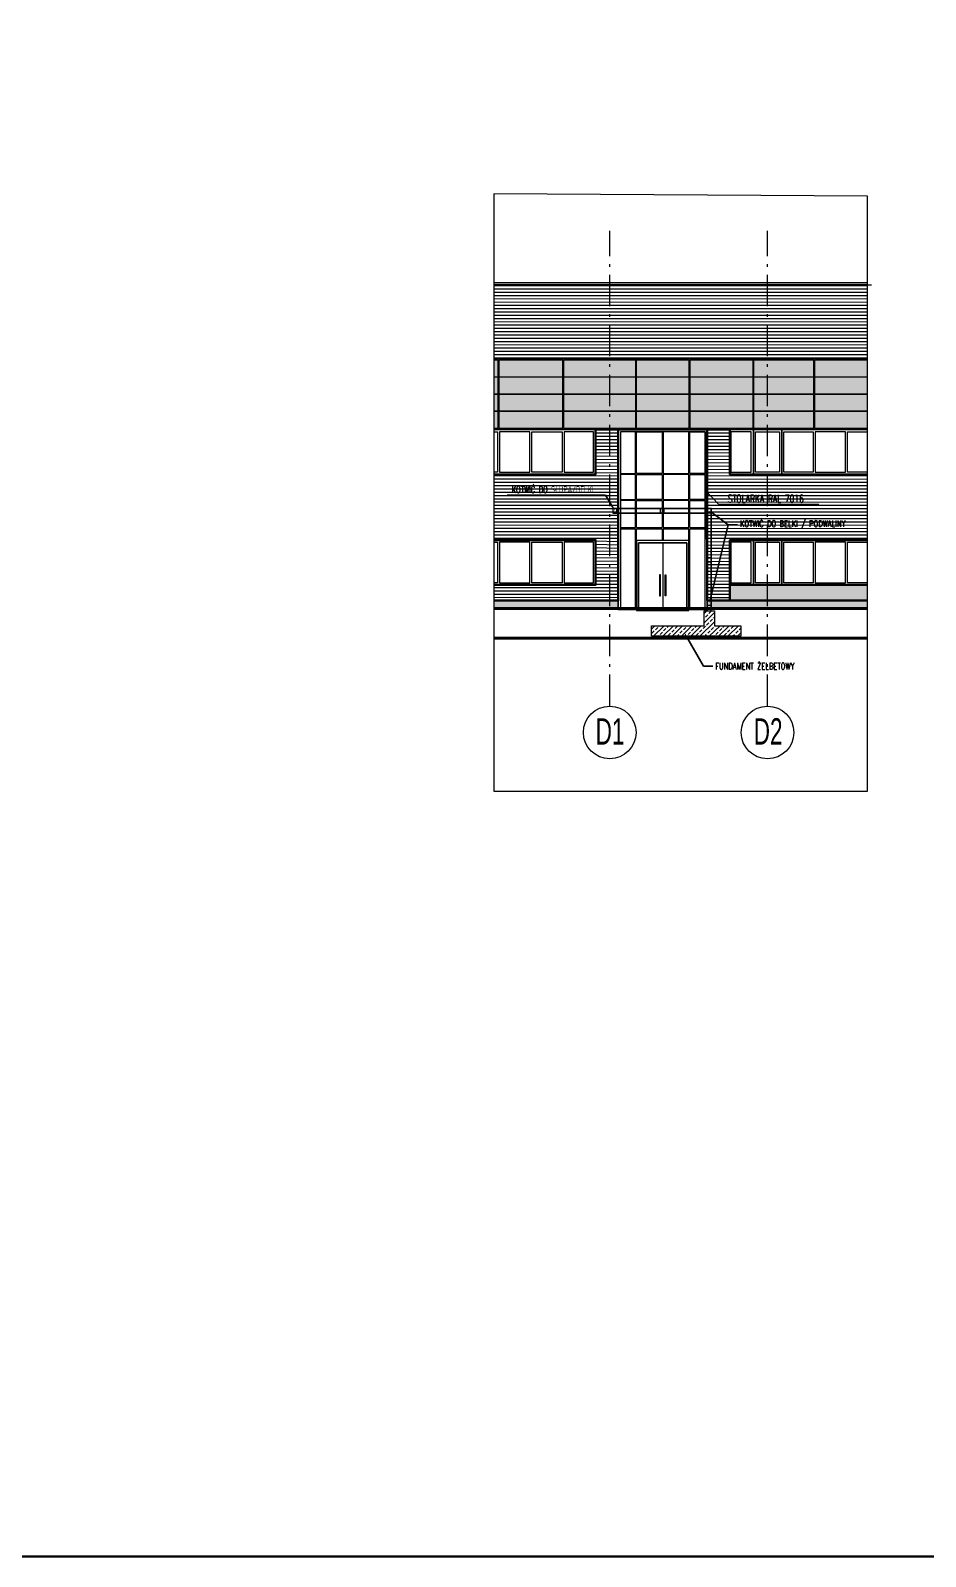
# Model space of a CAD drawing. Extents: x 6529560 to 6558080, y 5579316 to 5588131.
# Drawn here: x 6543986.8 to 6544020.8, y 5579440.5 to 5579498.5 of the extents above; entities that cross this region are included whole.
import ezdxf
from ezdxf import colors
from ezdxf.entities.mleader import LeaderData, LeaderLine
from ezdxf.math import Vec2, Vec3
from ezdxf.xclip import XClip

# ---------------------------------------------------------------- set-up
doc = ezdxf.new("R2010")
doc.units = 0
doc.header["$MEASUREMENT"] = 0
doc.header["$XCLIPFRAME"] = 2
doc.linetypes.add('ACAD_ISO10W100', pattern=[18, 12, -3, 0, -3])
doc.linetypes.add('GR_SOLID', pattern=[0])
doc.layers.get('0').update_dxf_attribs({"color": 2, "linetype": 'CONTINUOUS', "lineweight": 5})
doc.layers.add('ARCH_BLACHA_7016', color=251, linetype='CONTINUOUS', lineweight=0, true_color=0x545454)
for name, color, linetype, lineweight in [('arch_drzwi i okna', 4, 'CONTINUOUS', 15), ('arch_linie widokowe', 4, 'CONTINUOUS', 13), ('arch_osie', 181, 'CONTINUOUS', 5), ('arch_powierzchnia', 6, 'CONTINUOUS', 35), ('arch_sciany murowane wewnetrzne', 20, 'CONTINUOUS', 25), ('arch_sciany_ocieplenie', 253, 'CONTINUOUS', 15), ('arch_wymiary', 2, 'CONTINUOUS', 13), ('GESCHOSS_N8', 4, 'GR_SOLID', 18), ('RASTER_1_N9', 7, 'GR_SOLID', 18), ('STRICHART_0_N4', 4, 'GR_SOLID', 50), ('TEXT_N2', 7, 'GR_SOLID', 25)]:
    doc.layers.add(name, color=color, linetype=linetype, lineweight=lineweight)
doc.layers.add('arch_osie opisy', color=1, linetype='CONTINUOUS')
doc.styles.add('GR_STANDARD', font='simplex.shx')
doc.styles.get("Standard").update_dxf_attribs({"font": 'arial.ttf', "width": 0.75})
doc.styles.add('styl1', font='romans.shx', dxfattribs={"width": 0.75})
pattern_1 = [(0, (-6544016.868935457, -5579535.087362375), (0, 0.125), [])]

# ---------------------------------------------------------------- blocks, each defined once
blk = doc.blocks.new('1')
at = {"layer": 'arch_linie widokowe', "color": 7, "linetype": 'Continuous'}
for p, q in [((359864.4333087262, -185502.7863707749), (469264.4333087178, -185502.7863707749)), ((438044.4325181255, -188202.7863707747), (359864.4333087243, -188202.7863707748))]:
    blk.add_line(p, q, dxfattribs=at)
for points in [[(434324.4325171699, -185562.8116533952), (432034.4303685305, -185562.8116533952), (432034.4303685305, -186192.80315216), (434324.4325171699, -186192.80315216)], [(436784.4322325345, -185562.8116533952), (434344.6201370777, -185562.8116533952), (434344.6201370777, -186192.80315216), (436784.4322325345, -186192.80315216)], [(439554.4270326979, -185562.8116533952), (436804.4321890157, -185562.8116533952), (436804.4321890157, -186192.80315216), (439554.4270326979, -186192.80315216)], [(441584.4272644799, -185562.8116533952), (439574.427471119, -185562.8116533952), (439574.427471119, -186192.80315216), (441584.4272644799, -186192.80315216)], [(444014.4329879712, -185562.8116533952), (441604.4277188787, -185562.8116533952), (441604.4277188787, -186192.80315216), (444014.4329879712, -186192.80315216)], [(446324.9920215523, -185562.8116533952), (444034.9898729212, -185562.8116533952), (444034.9898729212, -186192.80315216), (446324.9920215523, -186192.80315216)], [(448784.8041170184, -185562.8116533952), (446344.9920215616, -185562.8116533952), (446344.9920215616, -186192.80315216), (448784.8041170184, -186192.80315216)], [(434324.4325171699, -186212.80315216), (432034.4303685305, -186212.80315216), (432034.4303685305, -186842.7946509249), (434324.4325171699, -186842.7946509249)], [(436784.4322325345, -186212.80315216), (434344.6201370777, -186212.80315216), (434344.6201370777, -186842.7946509249), (436784.4322325345, -186842.7946509249)], [(439554.4270326979, -186212.80315216), (436804.4321890157, -186212.80315216), (436804.4321890157, -186842.7946509249), (439554.4270326979, -186842.7946509249)], [(441584.4272644799, -186212.80315216), (439574.427471119, -186212.80315216), (439574.427471119, -186842.7946509249), (441584.4272644799, -186842.7946509249)], [(444014.4329879712, -186212.80315216), (441604.4277188787, -186212.80315216), (441604.4277188787, -186842.7946509249), (444014.4329879712, -186842.7946509249)], [(446324.9920215523, -186212.80315216), (444034.9898729212, -186212.80315216), (444034.9898729212, -186842.7946509249), (446324.9920215523, -186842.7946509249)], [(448784.8041170184, -186212.80315216), (446344.9920215616, -186212.80315216), (446344.9920215616, -186842.7946509249), (448784.8041170184, -186842.7946509249)], [(434324.4325171699, -186862.7862475061), (432034.4303685305, -186862.7862475061), (432034.4303685305, -187492.7777462709), (434324.4325171699, -187492.7777462709)], [(436784.4322325345, -186862.7862475061), (434344.6201370777, -186862.7862475061), (434344.6201370777, -187492.7777462709), (436784.4322325345, -187492.7777462709)], [(439554.4270326979, -186862.7862475061), (436804.4321890157, -186862.7862475061), (436804.4321890157, -187492.7777462709), (439554.4270326979, -187492.7777462709)], [(441584.4272644799, -186862.7862475061), (439574.427471119, -186862.7862475061), (439574.427471119, -187492.7777462709), (441584.4272644799, -187492.7777462709)], [(444014.4329879712, -186862.7862475061), (441604.4277188787, -186862.7862475061), (441604.4277188787, -187492.7777462709), (444014.4329879712, -187492.7777462709)], [(446324.9920215523, -186862.7862475061), (444034.9898729212, -186862.7862475061), (444034.9898729212, -187492.7777462709), (446324.9920215523, -187492.7777462709)], [(448784.8041170184, -186862.7862475061), (446344.9920215616, -186862.7862475061), (446344.9920215616, -187492.7777462709), (448784.8041170184, -187492.7777462709)], [(434324.4325171699, -187512.8033426505), (432034.4303685305, -187512.8033426505), (432034.4303685305, -188142.7948414154), (434324.4325171699, -188142.7948414154)], [(436784.4322325345, -187512.8033426505), (434344.6201370777, -187512.8033426505), (434344.6201370777, -188142.7948414154), (436784.4322325345, -188142.7948414154)], [(439554.4270326979, -187512.8033426505), (436804.4321890157, -187512.8033426505), (436804.4321890157, -188142.7948414154), (439554.4270326979, -188142.7948414154)], [(441584.4272644799, -187512.8033426505), (439574.427471119, -187512.8033426505), (439574.427471119, -188142.7948414154), (441584.4272644799, -188142.7948414154)], [(444014.4329879712, -187512.8033426505), (441604.4277188787, -187512.8033426505), (441604.4277188787, -188142.7948414154), (444014.4329879712, -188142.7948414154)], [(446324.9920215523, -187512.8033426505), (444034.9898729212, -187512.8033426505), (444034.9898729212, -188142.7948414154), (446324.9920215523, -188142.7948414154)], [(448784.8041170184, -187512.8033426505), (446344.9920215616, -187512.8033426505), (446344.9920215616, -188142.7948414154), (448784.8041170184, -188142.7948414154)]]:
    blk.add_lwpolyline(points, close=True, dxfattribs=at)
blk = doc.blocks.new('a')
at = {"layer": 'ARCH_BLACHA_7016'}
h = blk.add_hatch(dxfattribs=at)
h.set_pattern_fill('LINE', color=256)
h.set_pattern_definition(pattern_1)
h.paths.add_polyline_path([(-66.46001095883548, -2.051912799477577), (42.45998395141214, -2.051912799477577), (42.45998395141214, -4.851902700029313), (-66.46001095883548, -4.851902700029313)])
h = blk.add_hatch(dxfattribs=at)
h.set_pattern_fill('LINE', color=256)
h.set_pattern_definition(pattern_1)
h.paths.add_polyline_path([(-66.46000286471099, -8.051894924603403), (-66.46000286471099, -9.251910789869726), (-35.45999506674707, -9.25190269947052), (-35.4599950639531, -7.550595017150044), (-42.54000226873904, -7.552002473734319), (-42.54000226873904, -8.051870381459594)])
h.paths.add_polyline_path([(-31.80999554600567, -7.551898854784667), (-35.45999458990991, -7.551897402852773), (-35.45999458990991, -11.75189416203648), (-12.54000071249902, -11.75189322791993), (-12.54000071249902, -13.45189322717488), (-31.80999736767262, -13.45189442485571), (-31.80999746359885, -11.75189437810331), (-33.46999664977193, -11.75189437810331), (-33.4699965538457, -14.05191279761493), (-7.730000277981162, -14.05191279761493), (-7.730000277981162, -13.45189442578703), (-9.039996584877372, -13.45189442578703), (-9.039996584877372, -11.75189191196114), (11.45999932754785, -11.75189694017172), (11.45999932754785, -13.45191229321062), (-6.539998605847358, -13.45191229321062), (-6.539998605847358, -14.05191279761493), (12.32403834164143, -14.05191280599683), (12.32403834164143, -7.550792356021702), (11.45999936666339, -7.551897437311708), (11.45999909006059, -7.551899090409278), (11.45999932754785, -9.251912293024361), (-9.039998406544328, -9.251912293024361), (-9.039998406544328, -7.551899193786084), (-12.54000071249902, -7.551897328346967), (-12.54000071249902, -8.051894325762987), (-31.80999736767262, -8.051895523443818)])
h = blk.add_hatch(dxfattribs=at)
h.set_pattern_fill('LINE', color=256)
h.set_pattern_definition([(0, (-6544201.851111024, -5579535.087362375), (0, 0.125), [])])
h.paths.add_polyline_path([(16.56998849008232, -7.550579170696437), (16.56998849660158, -7.550594402477145), (16.56998848449439, -9.251912293024361), (41.46000109426677, -9.251912293024361), (41.46000109426677, -11.75189442560077), (16.56998847890645, -11.75189442560077), (16.56998847238719, -14.05191280785948), (15.70998944249004, -14.05191280785948), (15.70998950116336, -7.550556401722133)])
h = blk.add_hatch(color=256, dxfattribs=at)
h.dxf.hatch_style = 1
h.paths.add_polyline_path([(41.46000109426677, -13.45191229321062), (16.56998847890645, -13.45191229134798), (16.56998847890645, -14.05191280599683), (41.46000109426677, -14.05191280785948)])
at = {"layer": 'arch_sciany_ocieplenie'}
h = blk.add_hatch(color=256, dxfattribs=at)
h.dxf.hatch_style = 1
h.paths.add_polyline_path([(-66.46000031288713, -1.951912798918783), (42.45999459736049, -1.951912798918783), (42.45999459736049, -2.051912798546254), (-66.46000031288713, -2.051912798546254)])
at = {"layer": 'GESCHOSS_N8', "true_color": 0xc4c4c4}
h = blk.add_hatch(color=9, dxfattribs=at)
h.dxf.hatch_style = 1
h.paths.add_polyline_path([(41.46000109426677, -14.25189682189375), (42.7000001464039, -14.25189682189375), (42.70000014547258, -4.851902700029313), (-66.69999985489994, -4.851902700029313), (-66.69999985489994, -7.551898260600864), (11.45999936666339, -7.555641219951212), (11.4599992884323, -7.550683043897151), (12.32403834164143, -7.550682832486927), (12.32403834164143, -7.556231589987874), (15.70998944249004, -7.556821960024535), (15.70998944249004, -7.552037354558706), (16.56998847890645, -7.552037354558706), (16.56999108567834, -7.558002700097858), (41.46000109426677, -7.551898259669542)])
at = {"layer": 'GESCHOSS_N8'}
h = blk.add_hatch(color=253, dxfattribs=at)
h.dxf.hatch_style = 1
h.paths.add_polyline_path([(-33.41500150412321, -14.05191279761493), (-7.730000126175582, -14.0519127016887), (-7.730000126175582, -14.35191270150244), (-33.41500150412321, -14.35191279742866)])
h.paths.add_polyline_path([(-6.539998605847358, -14.35133142583072), (12.32403834164143, -14.35191280581057), (12.32403834164143, -14.05191280599683), (-6.539998605847358, -14.05133142601698)])
h.paths.add_polyline_path([(15.70998944249004, -14.05191280785948), (41.46000109426677, -14.05191280785948), (41.46000109426677, -14.35191279742866), (15.70998944249004, -14.35191279742866)])
at = {"layer": 'arch_drzwi i okna', "color": 7, "elevation": -9.519877243e-07}
for points in [[(11.45999932754785, -7.551912293769419), (6.539999327622354, -7.551912293769419), (6.539999327622354, -9.251912293024361), (11.45999932754785, -9.251912293024361)], [(7.729999328032135, -9.171912292949855), (6.619999379850924, -9.171912292949855), (6.619999379850924, -7.631912293843924), (7.729999328032135, -7.631912293843924)], [(8.959999379701912, -7.631912293843924), (7.809999328106641, -7.631912293843924), (7.809999328106641, -9.171912292949855), (8.959999379701912, -9.171912292949855)], [(10.18999932799488, -9.171912280842662), (9.039999379776418, -9.171912280842662), (9.039999379776418, -7.631912293843924), (10.18999932799488, -7.631912293843924)], [(11.37999937962741, -7.631912293843924), (10.26999932806939, -7.631912293843924), (10.26999932806939, -9.171912292949855), (11.37999937962741, -9.171912292949855)], [(12.32403834164143, -14.39191281143576), (15.70998944249004, -14.39191281143576), (15.70998944249004, -7.551897061988711), (12.32403834164143, -7.551897061988711)], [(12.4040630152449, -9.213604084216058), (12.98001883458346, -9.213604050688446), (12.97999416664243, -7.63189703784883), (12.40403834730386, -7.631897071376442)], [(13.019994167611, -7.631897058337926), (13.99499416816979, -7.631897058337926), (13.99501883517951, -9.21360406745225), (13.02001883462071, -9.21360406745225)], [(14.03501883521676, -9.21360406745225), (15.01001883484423, -9.21360406745225), (15.00999416690319, -7.631897057406604), (14.03499416727572, -7.631897057406604)], [(15.04999416694045, -7.631897058337926), (15.62998944334686, -7.631897058337926), (15.63001411128789, -9.21360406745225), (15.05001883488148, -9.21360406745225)], [(17.45999961346388, -7.551912293769419), (16.56998849660158, -7.550594402477145), (16.56998847890645, -9.251912293024361), (17.45999961346388, -9.251912293024361)], [(17.37999966554343, -7.631912293843924), (16.60999865736812, -7.631912293843924), (16.60999865736812, -9.171912292949855), (17.37999966554343, -9.171912292949855)], [(18.5399994822219, -7.55191228352487), (17.45999961346388, -7.55191228352487), (17.45999961346388, -9.251912282779813), (18.5399994822219, -9.251912282779813)], [(18.45999948214739, -9.171800698153675), (17.53999966569245, -9.171800698153675), (17.53999966569245, -7.631912283599376), (18.45999948214739, -7.631912283599376)], [(23.4599994821474, -7.55191228352487), (18.5399994822219, -7.55191228352487), (18.5399994822219, -9.251912282779813), (23.4599994821474, -9.251912282779813)], [(19.72999948263168, -9.171912282705307), (18.61999953445047, -9.171912282705307), (18.61999953445047, -7.631912283599376), (19.72999948263168, -7.631912283599376)], [(20.95999953430146, -7.631912283599376), (19.80999948270619, -7.631912283599376), (19.80999948270619, -9.171912282705307), (20.95999953430146, -9.171912282705307)], [(22.18999948259443, -9.171912270598114), (21.03999953437597, -9.171912270598114), (21.03999953437597, -7.631912283599376), (22.18999948259443, -7.631912283599376)], [(12.404038336128, -10.21191276796162), (12.97999415546655, -10.21191273443401), (12.98001883458346, -9.253604050725698), (12.4040630152449, -9.253604084253311)], [(13.02001883462071, -9.253604067489505), (13.99501883517951, -9.253604067489505), (13.9949941560626, -10.21191275119781), (13.01999415550381, -10.21191275119781)], [(14.03499415609985, -10.21191275119781), (15.00999415572733, -10.21191275119781), (15.01001883484423, -9.253604067489505), (14.03501883521676, -9.253604067489505)], [(15.05001883488148, -9.253604067489505), (15.63001411128789, -9.253604067489505), (15.62998943217098, -10.21191275119781), (15.04999415576458, -10.21191275119781)], [(11.45999932754785, -11.75189442653209), (6.539999327622354, -11.75189442653209), (6.539999327622354, -13.45189442578703), (11.45999932754785, -13.45189442578703)], [(7.729999328032135, -13.37189442571252), (6.619999379850924, -13.37189442571252), (6.619999379850924, -11.83189442660659), (7.729999328032135, -11.83189442660659)], [(8.959999379701912, -11.83189442660659), (7.809999328106641, -11.83189442660659), (7.809999328106641, -13.37189442571252), (8.959999379701912, -13.37189442571252)], [(10.18999932799488, -13.37189441360533), (9.039999379776418, -13.37189441360533), (9.039999379776418, -11.83189442660659), (10.18999932799488, -11.83189442660659)], [(11.37999937962741, -11.83189442660659), (10.26999932806939, -11.83189442660659), (10.26999932806939, -13.37189442571252), (11.37999937962741, -13.37189442571252)], [(13.01999496109784, -14.43191277980804), (15.00999336969107, -14.43191277980804), (15.00999336969107, -11.77189447730779), (13.01999496109784, -11.77189447730779)], [(14.92999336961657, -14.35191277973354), (13.09999496117234, -14.35191277973354), (13.09999496117234, -11.8518944773823), (14.92999336961657, -11.8518944773823)], [(13.09999496117234, -14.35191277973354), (14.92999336961657, -14.35191277973354), (14.92999336961657, -11.8518944773823), (13.09999496117234, -11.8518944773823)], [(17.45999961905181, -11.75189442560077), (16.56998847890645, -11.75189442560077), (16.56998847890645, -13.45189442485571), (17.45999961905181, -13.45189442485571)], [(17.37999967113137, -11.83189442567527), (16.60999865736812, -11.83189442567527), (16.60999865736812, -13.3718944247812), (17.37999967113137, -13.3718944247812)], [(18.53999948780984, -11.75189441535622), (17.45999961905181, -11.75189441535622), (17.45999961905181, -13.45189441461116), (18.53999948780984, -13.45189441461116)], [(18.45999948773533, -13.37178282998502), (17.53999967128038, -13.37178282998502), (17.53999967128038, -11.83189441543072), (18.45999948773533, -11.83189441543072)], [(23.45999948773533, -11.75189441535622), (18.53999948780984, -11.75189441535622), (18.53999948780984, -13.45189441461116), (23.45999948773533, -13.45189441461116)], [(19.72999948821962, -13.37189441453665), (18.61999954003841, -13.37189441453665), (18.61999954003841, -11.83189441543072), (19.72999948821962, -11.83189441543072)], [(20.9599995398894, -11.83189441543072), (19.80999948829412, -11.83189441543072), (19.80999948829412, -13.37189441453665), (20.9599995398894, -13.37189441453665)], [(22.18999948818237, -13.37189440242946), (21.0399995399639, -13.37189440242946), (21.0399995399639, -11.83189441543072), (22.18999948818237, -11.83189441543072)]]:
    blk.add_lwpolyline(points, close=True, dxfattribs=at)
for points in [[(15.00999414548278, -14.35191277973354), (15.62998943589628, -14.35191278904676), (15.62998944614082, -7.631897057406604), (12.40403834078461, -7.631897063925862), (12.40403834544122, -14.35191279370338), (13.01999416481703, -14.35191277787089)], [(15.04999416600913, -14.31191281136125), (15.62998944241553, -14.31191281136125), (15.62998944241553, -7.631897062063217), (12.40403834171593, -7.631897062063217), (12.40403834171593, -14.31191281136125), (12.97999416291714, -14.31191281136125)], [(12.97999416384846, -11.27691279444843), (12.97999415546655, -10.25191273353994), (12.404038336128, -10.25191276706755), (12.40403834730386, -11.71189445536583)], [(13.01999416388571, -11.27691279444843), (13.01999415550381, -10.25191275030374), (13.9949941560626, -10.25191275030374), (13.9949941644445, -11.27691279444843)], [(15.00999416410923, -11.27691279444843), (15.00999415572733, -10.25191275030374), (14.03499415609985, -10.25191275030374), (14.03499416448176, -11.27691279444843)], [(15.04999416414648, -11.27691279444843), (15.04999415576458, -10.25191275030374), (15.62998943217098, -10.25191275030374), (15.62998944334686, -11.71189442183822)], [(12.4040383445099, -11.27691279444843), (12.97999416384846, -11.27691279444843)], [(12.4040383445099, -11.31691279355436), (12.97999416384846, -11.31691279355436)], [(12.97999416291714, -14.31191281136125), (12.97999416384846, -11.31691279355436)], [(13.01999416388571, -11.27691279444843), (13.9949941644445, -11.27691279444843)], [(13.01999416295439, -14.31191281136125), (13.01999416388571, -11.31691279355436)], [(13.01999416388571, -11.31691279355436), (13.9949941644445, -11.31691279355436)], [(13.9949941644445, -11.31691279355436), (13.99499416723847, -11.77189447730779)], [(14.03499416448176, -11.27691279444843), (15.00999416410923, -11.27691279444843)], [(14.03499416448176, -11.31691279355436), (14.03499416727572, -11.77189447730779)], [(14.03499416448176, -11.31691279355436), (15.00999416410923, -11.31691279355436)], [(15.00999416597187, -14.31191281136125), (15.00999416410923, -11.31691279355436)], [(15.04999416414648, -11.27691279444843), (15.62500267568976, -11.27691279444843)], [(15.04999416600913, -14.31191281136125), (15.04999416414648, -11.31691279355436)], [(15.04999416414648, -11.31691279355436), (15.62500267568976, -11.31691279355436)], [(14.01499416492879, -11.8518944773823), (14.01499416399747, -14.35191277973354)], [(13.92784614488482, -13.86772806942463), (13.92784614674747, -13.06772806961089), (13.8978461464867, -13.06772806961089), (13.89784614462405, -13.86919082980603), (13.92784614488482, -13.86919082980603)], [(14.10214218497276, -13.86772807035595), (14.10214218497276, -13.06772807054221), (14.13214218523353, -13.06772807054221), (14.13214218523353, -13.86919083073735), (14.10214218497276, -13.86919083073735)], [(15.00999342184513, -14.35191277973354), (13.01999490894377, -14.35191277973354)], [(13.09999495930969, -14.31191281136125), (14.92999336961657, -14.31191281136125)]]:
    blk.add_lwpolyline(points, dxfattribs=at)
at = {"layer": 'arch_drzwi i okna', "color": 7}
blk.add_lwpolyline([(12.12403834145516, -10.56191271357238), (12.12403834052384, -10.71191271301359), (15.70998947229236, -10.71191274560988), (15.70998944249004, -14.35191278066486), (15.85998947266489, -14.35191278066486), (15.85998947452754, -10.56191271357238)], close=True, dxfattribs=at)
at = {"layer": 'arch_linie widokowe', "color": 7, "elevation": -9.519877243e-07}
blk.add_lwpolyline([(42.45998395141214, -4.551912797614932), (42.45998395141214, -2.051912797614932), (-66.46001095883548, -2.051912799477577), (-66.46001095883548, -4.551912797614932)], dxfattribs=at)
blk.add_lwpolyline([(-66.46000031288713, -1.951912798918783), (42.45999459736049, -1.951912798918783), (42.45999459736049, -2.051912798546254), (-66.46000031288713, -2.051912798546254)], close=True, dxfattribs=at)
at = {"layer": 'arch_linie widokowe', "elevation": -9.519877243e-07}
blk.add_lwpolyline([(-66.69999985489994, -4.851902700029313), (-66.69999985489994, -7.551897062920033), (11.45999932102859, -7.55162183009088), (11.46019961126149, -7.552042861469089), (12.32423866447061, -7.552042650058865), (12.32403834164143, -7.551897061988711), (15.70998944249004, -7.550754647701978), (15.70998944342136, -7.550556401722133), (16.56998847983777, -7.550556401722133), (16.56998847238719, -7.550579170696437), (41.45997039787471, -7.551897061988711), (41.46000109426677, -14.35191279556602), (42.70000014454126, -14.35191619675606), (42.70000014454126, -4.851906100288033)], close=True, dxfattribs=at)
at = {"layer": 'arch_linie widokowe', "color": 7, "lineweight": 30, "elevation": -9.519877243e-07}
blk.add_lwpolyline([(12.32403834164143, -14.05188617669046), (12.32403834164143, -7.550792356021702), (15.70998944249004, -7.551897061988711), (15.70970570389181, -14.05193964857608)], dxfattribs=at)
at = {"layer": 'arch_osie', "linetype": 'ACAD_ISO10W100', "ltscale": 0.1, "extrusion": (-4.9483178e-09, -8.0265e-10, 1)}
for points in [[(11.99999852478504, -18.06299690157175), (12.00000032875687, 5.988404155e-07)], [(17.99999836273491, -18.06299750041216), (18.00000016670674, 0)]]:
    blk.add_lwpolyline(points, dxfattribs=at)
at = {"layer": 'arch_osie'}
for centre in [(11.99999107420444, -19.06300685275346, 8.970769398e-07), (17.99999107606709, -19.0630068546161, 8.970769398e-07)]:
    blk.add_circle(centre, 0.9999999999999996, dxfattribs=at)
at = {"layer": 'arch_powierzchnia', "elevation": -9.519877243e-07}
blk.add_lwpolyline([(-33.4699965538457, -14.05191279761493), (-7.730000277981162, -14.05191279761493), (-7.730000277981162, -13.45189442578703), (-9.039996584877372, -13.45189442578703), (-9.039996584877372, -11.75189191196114), (11.45999932754785, -11.75189694017172), (11.45999932754785, -13.45191229321062), (-6.539998605847358, -13.45191229321062), (-6.539998605847358, -14.05191279761493), (12.32403834164143, -14.05191280599683), (12.32403834164143, -7.550792356021702), (11.45999936666339, -7.551897437311708), (11.45999909006059, -7.551899090409278), (11.45999932754785, -9.251912293024361), (-9.039998406544328, -9.251912293024361), (-9.039998406544328, -7.551899193786084), (-12.54000071249902, -7.551897328346967)], dxfattribs=at)
for points in [[(16.56998849008232, -7.550579170696437), (16.56998849660158, -7.550594402477145), (16.56998848449439, -9.251912293024361), (41.46000109426677, -9.251912293024361), (41.46000109426677, -11.75189442560077), (16.56998847890645, -11.75189442560077), (16.56998847890645, -14.05191280785948), (16.56998847238719, -14.05191280785948), (15.70998944249004, -14.05191280785948), (15.70998950116336, -7.550556401722133)], [(41.46000109426677, -13.45191229321062), (16.56998847890645, -13.45191229134798), (16.56998847890645, -14.05191280599683), (41.46000109426677, -14.05191280785948)]]:
    blk.add_lwpolyline(points, close=True, dxfattribs=at)
at = {"layer": 'arch_sciany murowane wewnetrzne', "elevation": -9.519877243e-07}
for points in [[(-66.46001095883548, -2.051912799477577), (42.45998395141214, -2.051912799477577), (42.45998395141214, -4.851902700029313), (-66.46001095883548, -4.851902700029313)], [(-9.039998406544328, -9.251912293024361), (11.45999932754785, -9.251912293024361), (11.45999932754785, -7.551912304013967), (-9.039998406544328, -7.551912304013967)], [(16.56998848449439, -9.251912293024361), (41.46000108867883, -9.251912293024361), (41.46000109426677, -7.551898260600864), (16.56998850777745, -7.55058036930859)], [(-9.03999749571085, -13.45189442578703), (-7.729999367147684, -13.45189442578703), (-7.730000277981162, -14.35191279742866), (-6.539998605847358, -14.35191279742866), (-6.539998605847358, -13.45191229321062), (11.45999932754785, -13.45191229321062), (11.46000023838132, -11.75189442653209), (-9.03999749571085, -11.75189442653209)], [(41.4600010951981, -13.45191229321062), (16.56998847424984, -13.45191229321062), (16.56998847331851, -11.75189442560077), (41.46000109426677, -11.75189442560077)], [(-6.539998605847358, -14.35133142583072), (12.32403834164143, -14.35191280581057), (12.32403834164143, -14.05191280599683), (-6.539998605847358, -14.05133142601698)], [(15.70998944249004, -14.05191280785948), (41.46000109426677, -14.05191280785948), (41.46000109426677, -14.35191279742866), (15.70998944249004, -14.35191279742866)]]:
    blk.add_lwpolyline(points, close=True, dxfattribs=at)
blk.add_lwpolyline([(40.22998992912471, -14.05191282089799), (16.22998943552375, -14.05191280785948)], dxfattribs=at)
at = {"layer": 'RASTER_1_N9', "extrusion": (0, 0, -1)}
blk.add_lwpolyline([(-19.95367010869086, -10.39229717012495), (-16.15148841589689, -10.39229717012495), (-15.62999361101538, -9.85863834619522)], dxfattribs=at)
at = {"layer": 'STRICHART_0_N4', "elevation": -9.519877243e-07}
blk.add_lwpolyline([(-71.94595858454704, -14.35191229451447), (-33.38952125050127, -14.35191229451447), (-33.38952125050127, -14.35191229451447), (6.810477366670966, -14.3519122954458), (6.810477383434772, -14.35191277507692), (49.31261347979307, -14.35191280022263), (49.31261346302926, -15.47450757026672), (-71.94595858454704, -15.47450754512101)], close=True, dxfattribs=at)
at = {"xscale": 0.001, "yscale": 0.001, "zscale": 0.001}
blk.add_blockref('1', (-426.5644331639633, 180.6508836708963, -9.519877243e-07), dxfattribs=at)
at = {"layer": 'arch_osie opisy', "char_height": 0.9999999999999996, "width": 1.499999999999998, "attachment_point": 1}
for s, insert in [('{\\fArial Narrow|b0|i0|c238|p34;D1}', (11.46328553091734, -18.52493894938379, 8.970769398e-07)), ('{\\fArial Narrow|b0|i0|c238|p34;D2}', (17.47243946883827, -18.52493894472718, 8.970769398e-07))]:
    blk.add_mtext(s, dxfattribs=dict(at, insert=insert))
at = {"layer": 'TEXT_N2', "style": 'GR_STANDARD', "width": 0.7002976190476202}
blk.add_text('STOLARKA RAL 7016', height=0.2999999999999999, dxfattribs=at).set_placement((16.4890275998041, -10.32518243603408, 6.461305643259985))

msp = doc.modelspace()

# ---------------------------------------------------------------- hatches: boundary and pattern name
at = {"layer": 'arch_wymiary'}
h = msp.add_hatch(dxfattribs=at)
h.set_pattern_fill('ANSI33', color=256)
h.set_pattern_definition([(45, (0, 0), (-0.1767766952966369, 0.1767766952966369), []), (45, (0.176776695, 0), (-0.1767766952966369, 0.1767766952966369), [0.125, -0.0625])])
h.paths.add_polyline_path([(6544012.371237474, 5579476.411934224), (6544012.771237474, 5579476.411934224), (6544012.771237475, 5579475.839217605), (6544013.771237474, 5579475.839217605), (6544013.771237474, 5579475.439217604), (6544012.771237474, 5579475.439217604), (6544010.371237474, 5579475.439217604), (6544010.371237474, 5579475.839217605), (6544012.371237474, 5579475.839217605)])

# ---------------------------------------------------------------- linework, layer by layer
at = {"layer": 'arch_drzwi i okna', "color": 7, "elevation": 9.519877243e-07}
msp.add_lwpolyline([(6544008.910286358, 5579480.285972254), (6544008.910286357, 5579480.135972255), (6544012.496237488, 5579480.135972223), (6544012.496237459, 5579476.411934224), (6544012.646237489, 5579476.411934224), (6544012.64623749, 5579480.285972254)], close=True, dxfattribs=at)
at = {"layer": 'arch_powierzchnia'}
msp.add_lwpolyline([(6543241.510508464, 5579440.45814025), (6544098.179271323, 5579440.45814025), (6544098.179271323, 5579693.146065216), (6543241.510508464, 5579693.146065216)], close=True, dxfattribs=at)
at = {"layer": 'arch_wymiary', "elevation": 9.519877243e-07}
for points in [[(6544014.634542361, 5579488.797769852), (6544009.327545892, 5579488.797769852), (6544018.738904642, 5579488.797769852)], [(6544012.656237489, 5579476.515972187), (6544012.656237512, 5579480.295972254), (6544008.900286358, 5579480.295972277), (6544008.900286358, 5579480.125972261), (6544012.486237463, 5579480.125972253), (6544012.486237463, 5579476.515972187)], [(6544012.646237489, 5579476.515972187), (6544012.646237511, 5579480.285972254), (6544008.910286358, 5579480.285972277), (6544008.910286358, 5579480.135972261), (6544012.496237463, 5579480.135972253), (6544012.496237463, 5579476.515972187)]]:
    msp.add_lwpolyline(points, dxfattribs=at)
for points in [[(6544008.910286357, 5579480.135972261), (6544009.060286385, 5579480.135972261), (6544009.060286385, 5579480.285972261), (6544008.910286358, 5579480.285972262)], [(6544010.70326191, 5579480.135972254), (6544010.853261937, 5579480.135972254), (6544010.853261937, 5579480.285972254), (6544010.703261911, 5579480.285972254)], [(6544012.496237463, 5579480.135972253), (6544012.64623749, 5579480.135972253), (6544012.64623749, 5579480.285972254), (6544012.496237463, 5579480.285972254)], [(6544012.496237461, 5579478.273953238), (6544012.64623749, 5579478.273953238), (6544012.64623749, 5579478.423953239), (6544012.496237463, 5579478.423953239)], [(6544012.496237461, 5579476.625567298), (6544012.646237489, 5579476.625567298), (6544012.646237489, 5579476.775567298), (6544012.496237461, 5579476.775567298)], [(6544012.371237474, 5579476.411934224), (6544012.771237474, 5579476.411934224), (6544012.771237475, 5579475.839217605), (6544013.771237474, 5579475.839217605), (6544013.771237474, 5579475.439217604), (6544012.771237474, 5579475.439217604), (6544010.371237474, 5579475.439217604), (6544010.371237474, 5579475.839217605), (6544012.371237474, 5579475.839217605)]]:
    msp.add_lwpolyline(points, close=True, dxfattribs=at)

# ---------------------------------------------------------------- block references
at = {"layer": 'arch_wymiary', "transparency": 33554636}
ref = msp.add_blockref('a', (6543996.786248015, 5579490.847884968, 9.519877243e-07), dxfattribs=at)
XClip(ref).set_block_clipping_path([(7.597698023542762, 1.4075837917625904), (7.597698023542762, -21.300319235771894), (21.80241204984486, -21.300319235771894), (21.80241204984486, 1.3288737330585718)])

# ---------------------------------------------------------------- leaders
at = {"layer": 'arch_wymiary'}
ml = msp.add_multileader_mtext('Standard', dxfattribs=at)
ml.set_content('KOTWIĆ DO SŁUPA/BELKI', color=256, style='styl1')
ml.set_leader_properties()
ml.build(insert=Vec2(0, 0))
ml.multileader.update_dxf_attribs({"text_right_attachment_type": 6, "dogleg_length": 0.36, "arrow_head_size": 0.18})
ctx = ml.context
ctx.base_point, ctx.char_height, ctx.arrow_head_size, ctx.landing_gap_size, ctx.plane_origin = Vec3(6544004.548386237, 5579480.975937829, 9.519877243e-07), 0.25, 0.18, 0.09, Vec3(6544008.98528637, 5579480.21097226, 9.519877243e-07)
ctx.right_attachment, ctx.text_align_type = 6, 2
notes = []
notes.append((ctx, [(0, (1, 1, 0), (6544008.624100523, 5579480.809271163, 9.519877243e-07), (-1, 0), 0.36, [(0, [(6544008.98528637, 5579480.21097226, 9.519877243e-07)], 0, [])])]))
ctx.mtext.insert, ctx.mtext.alignment, ctx.mtext.flow_direction = Vec3(6544008.174100524, 5579481.142604495, 9.519877243e-07), 3, 5
ml = msp.add_multileader_mtext('Standard', dxfattribs=at)
ml.set_content('KOTWIĆ DO BELKI / PODWALINY', color=256, style='styl1')
ml.set_leader_properties()
ml.build(insert=Vec2(0, 0))
ml.multileader.update_dxf_attribs({"text_right_attachment_type": 6, "dogleg_length": 0.36, "arrow_head_size": 0.18})
ctx = ml.context
ctx.base_point, ctx.char_height, ctx.arrow_head_size, ctx.landing_gap_size, ctx.plane_origin = Vec3(6544013.649728887, 5579479.679540386), 0.25, 0.18, 0.09, Vec3(6544012.571237476, 5579480.210972254)
ctx.right_attachment = 6
notes.append((ctx, [(1, (1, 1, 0), (6544013.289728886, 5579479.679540386), (1, 0), 0.36, [(0, [(6544012.571237476, 5579480.210972254)], 0, []), (2, [(6544012.571237475, 5579476.700567297)], 0, [])])]))
ctx.mtext.insert, ctx.mtext.flow_direction = Vec3(6544013.739728886, 5579479.846207053), 5
ml = msp.add_multileader_mtext('Standard', dxfattribs=at)
ml.set_content('FUNDAMENT ŻELBETOWY', color=256, style='styl1')
ml.set_leader_properties()
ml.build(insert=Vec2(0, 0))
ml.multileader.update_dxf_attribs({"text_right_attachment_type": 6, "dogleg_length": 0.36, "arrow_head_size": 0.18})
ctx = ml.context
ctx.base_point, ctx.char_height, ctx.arrow_head_size, ctx.landing_gap_size, ctx.plane_origin = Vec3(6544012.705573776, 5579474.30363378), 0.25, 0.18, 0.09, Vec3(6544011.613290815, 5579475.592524712)
ctx.right_attachment = 6
notes.append((ctx, [(0, (1, 1, 0), (6544012.345573776, 5579474.30363378), (1, 0), 0.36, [(0, [(6544011.613290815, 5579475.592524712)], 0, [])])]))
ctx.mtext.insert, ctx.mtext.flow_direction = Vec3(6544012.795573776, 5579474.42863378), 5
for ctx, leaders in notes:
    for number, flags, end, landing, length, lines in leaders:
        leader = LeaderData()
        leader.index, (leader.has_last_leader_line, leader.has_dogleg_vector, leader.attachment_direction) = number, flags
        leader.last_leader_point, leader.dogleg_vector, leader.dogleg_length = Vec3(end), Vec3(landing), length
        for number, points, colour, breaks in lines:
            line = LeaderLine()
            line.index, line.vertices, line.color, line.breaks = number, Vec3.list(points), colors.encode_raw_color(colour), breaks
            leader.lines.append(line)
        ctx.leaders.append(leader)

doc.saveas('drawing.dxf')
